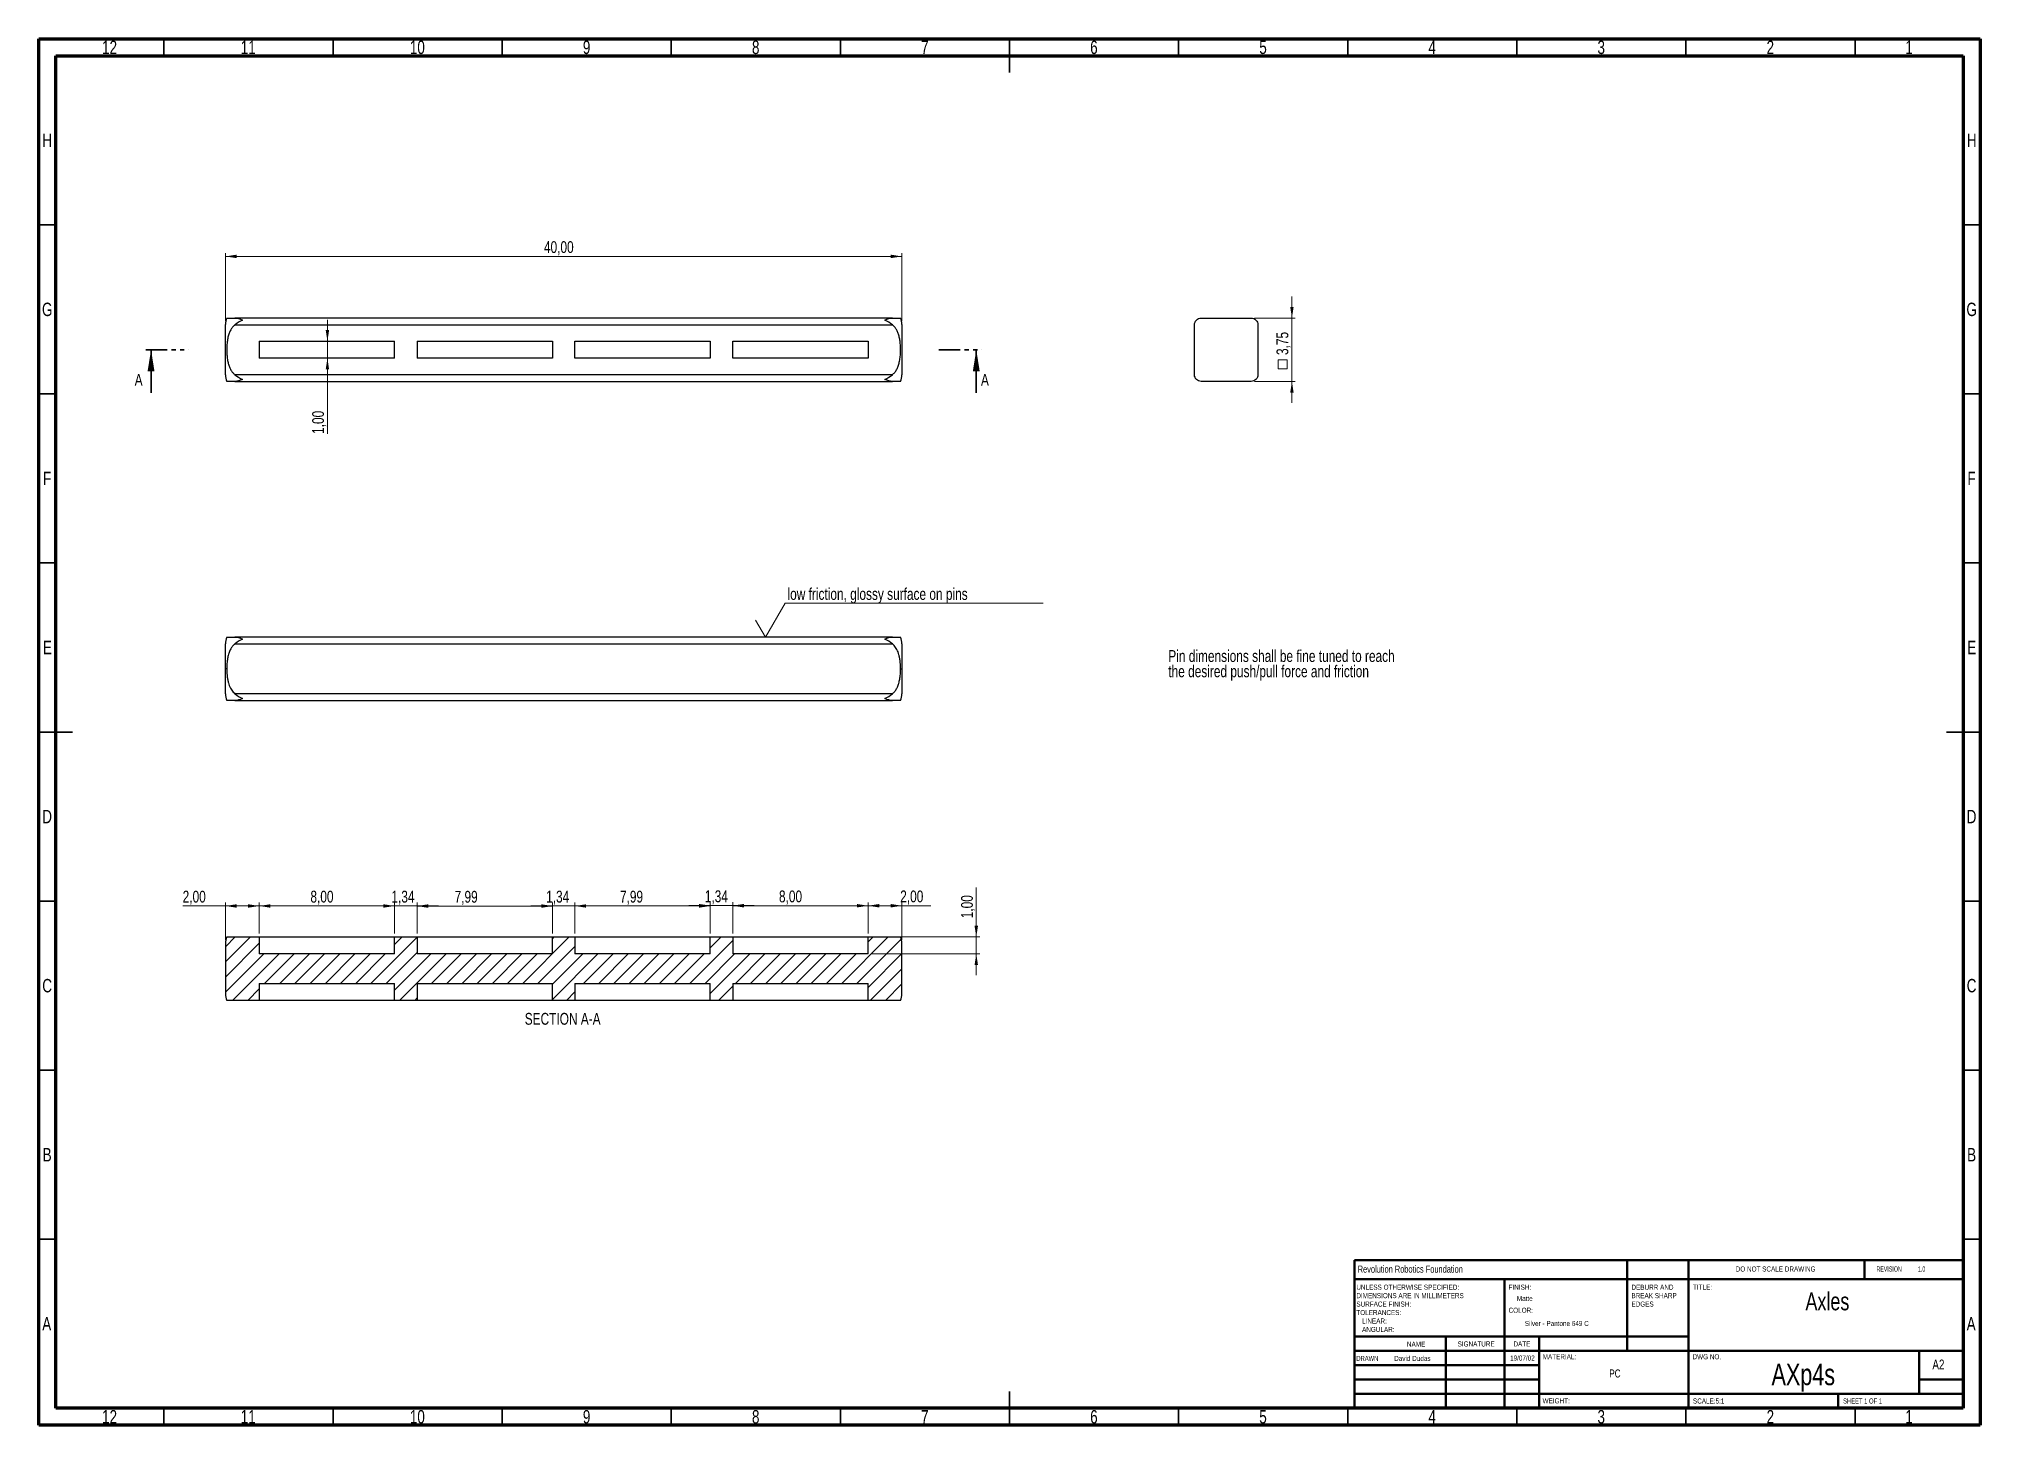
# Model space of a CAD drawing. Header units: millimetres. Extents: x 15 to 589, y 5 to 415.
import ezdxf

# ---------------------------------------------------------------- set-up
doc = ezdxf.new("R2010")
doc.units = ezdxf.units.MM
doc.linetypes.add('PHANTOM', pattern=[12.7, 6.35, -1.27, 1.27, -1.27, 1.27, -1.27])
doc.styles.add('SLDTEXTSTYLE0', font='TXT', dxfattribs={"width": 0.75})
doc.styles.add('SLDTEXTSTYLE1', font='TXT', dxfattribs={"width": 0.686449})
doc.styles.add('SLDTEXTSTYLE2', font='TXT', dxfattribs={"width": 0.625})
doc.styles.add('SLDTEXTSTYLE3', font='TXT', dxfattribs={"width": 0.6875})
doc.dimstyles.new('SLDDIMSTYLE0', dxfattribs={"dimtxt": 3.5, "dimasz": 3.302, "dimexe": 0, "dimexo": 0.0625, "dimgap": 0.875, "dimtad": 1, "dimlfac": 0.2, "dimrnd": 1e-09, "dimzin": 12, "dimdsep": 46, "dimtxsty": 'SLDTEXTSTYLE0', "dimsah": 1, "dimcen": 0.09, "dimadec": 0, "dimazin": 3, "dimtfac": 1, "dimtofl": 0, "dimtmove": 0, "dimatfit": 3, "dimfxl": 0, "dimfrac": 2, "dimtolj": 1, "dimtzin": 12, "dimarcsym": 0})
doc.dimstyles.new('SLDDIMSTYLE1', dxfattribs={"dimtxt": 3.5, "dimasz": 3.302, "dimexe": 0, "dimexo": 0.0625, "dimgap": 0.875, "dimtad": 1, "dimlfac": 0.2, "dimrnd": 1e-09, "dimzin": 12, "dimdsep": 46, "dimtxsty": 'SLDTEXTSTYLE0', "dimsah": 1, "dimcen": 0.09, "dimadec": 0, "dimazin": 3, "dimtfac": 1, "dimtmove": 0, "dimatfit": 0, "dimfxl": 0, "dimfrac": 2, "dimtolj": 1, "dimtzin": 12, "dimarcsym": 0})

# ---------------------------------------------------------------- blocks, each defined once
blk = doc.blocks.new('SW_NOTE_0')
at = {"color": 0, "linetype": 'Continuous', "lineweight": 0, "char_height": 3.5, "attachment_point": 1, "style": 'SLDTEXTSTYLE0'}
for s, insert in [('the desired push/pull force and friction', (0, -0.01)), ('Pin dimensions shall be fine tuned to reach', (0, 4.51))]:
    blk.add_mtext(s, dxfattribs=dict(at, insert=insert))
blk = doc.blocks.new('SW_NOTE_0_1')
at = {"color": 0, "linetype": 'Continuous', "lineweight": 0, "char_height": 1.5, "attachment_point": 1, "style": 'SLDTEXTSTYLE0'}
for s, insert in [('UNLESS OTHERWISE SPECIFIED:', (0, 1.93)), ('TOLERANCES:', (0, -5.57)), ('SURFACE FINISH:', (0, -3.07)), ('DIMENSIONS ARE IN MILLIMETERS', (0, -0.57)), ('ANGULAR:', (1.69, -10.57)), ('LINEAR:', (1.69, -8.07))]:
    blk.add_mtext(s, dxfattribs=dict(at, insert=insert))
blk = doc.blocks.new('SW_NOTE_0_2')
at = {"color": 0, "linetype": 'Continuous', "lineweight": 0, "char_height": 1.5, "attachment_point": 1, "style": 'SLDTEXTSTYLE0'}
for s, insert in [('DEBURR AND', (0, 1.93)), ('BREAK SHARP', (0, -0.57)), ('EDGES', (0, -3.07))]:
    blk.add_mtext(s, dxfattribs=dict(at, insert=insert))
blk = doc.blocks.new('_D')
at = {"color": 7, "linetype": 'Continuous', "lineweight": 0}
for p, q in [((70.18, 331.47), (70.18, 351.65)), ((70.18, 350.65), (270.18, 350.65)), ((270.18, 331.47), (270.18, 351.65))]:
    blk.add_line(p, q, dxfattribs=at)
at = {"color": 7, "linetype": 'Continuous', "lineweight": 18}
for points in [[(70.18, 350.65), (73.48, 350.14), (73.48, 351.16)], [(270.18, 350.65), (266.88, 351.16), (266.88, 350.14)]]:
    blk.add_solid(points, dxfattribs=at)
at = {"color": 7, "linetype": 'Continuous', "lineweight": 18, "insert": (164.35, 355.16), "char_height": 3.5, "attachment_point": 1, "style": 'SLDTEXTSTYLE0'}
blk.add_mtext('40,00', dxfattribs=at)
blk = doc.blocks.new('_D_1')
at = {"color": 7, "linetype": 'Continuous', "lineweight": 0}
for p, q in [((100.33, 325.54), (100.33, 331.89)), ((100.33, 325.54), (100.33, 320.54)), ((100.33, 320.54), (100.33, 298.16))]:
    blk.add_line(p, q, dxfattribs=at)
at = {"color": 7, "linetype": 'Continuous', "lineweight": 18}
for points in [[(100.33, 325.54), (100.83, 328.85), (99.82, 328.85)], [(100.33, 320.54), (99.82, 317.24), (100.83, 317.24)]]:
    blk.add_solid(points, dxfattribs=at)
at = {"color": 7, "linetype": 'Continuous', "lineweight": 18, "insert": (95.81, 298.16), "char_height": 3.5, "attachment_point": 1, "rotation": 90, "style": 'SLDTEXTSTYLE0'}
blk.add_mtext('1,00', dxfattribs=at)
blk = doc.blocks.new('SW_SFSYMBOL_0')
at = {"color": 0, "linetype": 'Continuous', "lineweight": 0}
for p, q in [((-6.54, -10), (-0.65, 0)), ((-0.65, 0), (75.56, 0)), ((-6.54, -10), (-9.49, -5))]:
    blk.add_line(p, q, dxfattribs=at)
at = {"color": 0, "linetype": 'Continuous', "lineweight": 0, "insert": (0, 4.51), "char_height": 3.5, "attachment_point": 1, "style": 'SLDTEXTSTYLE0'}
blk.add_mtext('low friction, glossy surface on pins', dxfattribs=at)
blk = doc.blocks.new('SW_SYMBOL_MOD_BOX')
at = {"color": 0, "linetype": 'Continuous', "lineweight": 18}
for p, q in [((200, 200), (200, 800)), ((200, 800), (800, 800)), ((200, 200), (800, 200)), ((800, 800), (800, 200))]:
    blk.add_line(p, q, dxfattribs=at)
blk = doc.blocks.new('_D_2')
at = {"color": 7, "linetype": 'Continuous', "lineweight": 0}
for p, q in [((385.51, 332.42), (385.51, 338.77)), ((374.45, 332.42), (386.51, 332.42)), ((385.51, 313.67), (385.51, 332.42)), ((374.45, 313.67), (386.51, 313.67)), ((385.51, 313.67), (385.51, 307.32))]:
    blk.add_line(p, q, dxfattribs=at)
at = {"color": 7, "linetype": 'Continuous', "lineweight": 18}
for points in [[(385.51, 332.42), (386.01, 335.72), (385, 335.72)], [(385.51, 313.67), (385, 310.37), (386.01, 310.37)]]:
    blk.add_solid(points, dxfattribs=at)
at = {"color": 7, "linetype": 'Continuous', "lineweight": 18, "xscale": 0.004470703125, "yscale": 0.004470703125, "zscale": 0.004470703125, "rotation": 90}
blk.add_blockref('SW_SYMBOL_MOD_BOX', (385.02, 316.49), dxfattribs=at)
at = {"color": 7, "linetype": 'Continuous', "lineweight": 18, "insert": (380.94, 321.49), "char_height": 3.5, "attachment_point": 1, "rotation": 90, "style": 'SLDTEXTSTYLE0'}
blk.add_mtext('3,75', dxfattribs=at)
blk = doc.blocks.new('_D_3')
at = {"color": 7, "linetype": 'Continuous', "lineweight": 0}
for p, q in [((70.18, 158.55), (57.53, 158.55)), ((70.18, 148.44), (70.18, 159.55)), ((70.18, 158.55), (80.18, 158.55)), ((80.18, 150.39), (80.18, 159.55))]:
    blk.add_line(p, q, dxfattribs=at)
at = {"color": 7, "linetype": 'Continuous', "lineweight": 18}
for points in [[(70.18, 158.55), (73.48, 158.04), (73.48, 159.06)], [(80.18, 158.55), (76.88, 159.06), (76.88, 158.04)]]:
    blk.add_solid(points, dxfattribs=at)
at = {"color": 7, "linetype": 'Continuous', "lineweight": 18, "insert": (57.53, 163.06), "char_height": 3.5, "attachment_point": 1, "style": 'SLDTEXTSTYLE0'}
blk.add_mtext('2,00', dxfattribs=at)
blk = doc.blocks.new('_D_4')
at = {"color": 7, "linetype": 'Continuous', "lineweight": 0}
for p, q in [((80.18, 150.39), (80.18, 159.55)), ((120.18, 158.55), (80.18, 158.55)), ((120.18, 150.39), (120.18, 159.55))]:
    blk.add_line(p, q, dxfattribs=at)
at = {"color": 7, "linetype": 'Continuous', "lineweight": 18}
for points in [[(80.18, 158.55), (83.48, 158.04), (83.48, 159.06)], [(120.18, 158.55), (116.88, 159.06), (116.88, 158.04)]]:
    blk.add_solid(points, dxfattribs=at)
at = {"color": 7, "linetype": 'Continuous', "lineweight": 18, "insert": (95.3, 163.06), "char_height": 3.5, "attachment_point": 1, "style": 'SLDTEXTSTYLE0'}
blk.add_mtext('8,00', dxfattribs=at)
blk = doc.blocks.new('_D_5')
at = {"color": 7, "linetype": 'Continuous', "lineweight": 0}
for p, q in [((120.18, 158.55), (113.83, 158.55)), ((120.18, 150.39), (120.18, 159.55)), ((120.18, 158.55), (126.87, 158.55)), ((126.87, 150.39), (126.87, 159.55)), ((126.87, 158.55), (133.22, 158.55))]:
    blk.add_line(p, q, dxfattribs=at)
at = {"color": 7, "linetype": 'Continuous', "lineweight": 18}
for points in [[(120.18, 158.55), (116.88, 159.05), (116.88, 158.04)], [(126.87, 158.55), (130.17, 158.04), (130.17, 159.05)]]:
    blk.add_solid(points, dxfattribs=at)
at = {"color": 7, "linetype": 'Continuous', "lineweight": 18, "insert": (119.25, 163.06), "char_height": 3.5, "attachment_point": 1, "style": 'SLDTEXTSTYLE0'}
blk.add_mtext('1,34', dxfattribs=at)
blk = doc.blocks.new('_D_6')
at = {"color": 7, "linetype": 'Continuous', "lineweight": 0}
for p, q in [((126.87, 150.39), (126.87, 159.51)), ((166.84, 158.51), (126.87, 158.51)), ((166.84, 150.39), (166.84, 159.51))]:
    blk.add_line(p, q, dxfattribs=at)
at = {"color": 7, "linetype": 'Continuous', "lineweight": 18}
for points in [[(126.87, 158.51), (130.17, 158), (130.17, 159.02)], [(166.84, 158.51), (163.53, 159.02), (163.53, 158)]]:
    blk.add_solid(points, dxfattribs=at)
at = {"color": 7, "linetype": 'Continuous', "lineweight": 18, "insert": (137.93, 163.02), "char_height": 3.5, "attachment_point": 1, "style": 'SLDTEXTSTYLE0'}
blk.add_mtext('7,99', dxfattribs=at)
blk = doc.blocks.new('_D_7')
at = {"color": 7, "linetype": 'Continuous', "lineweight": 0}
for p, q in [((173.52, 150.39), (173.52, 159.55)), ((213.49, 158.55), (173.52, 158.55)), ((213.49, 150.39), (213.49, 159.55))]:
    blk.add_line(p, q, dxfattribs=at)
at = {"color": 7, "linetype": 'Continuous', "lineweight": 18}
for points in [[(173.52, 158.55), (176.82, 158.04), (176.82, 159.05)], [(213.49, 158.55), (210.19, 159.05), (210.19, 158.04)]]:
    blk.add_solid(points, dxfattribs=at)
at = {"color": 7, "linetype": 'Continuous', "lineweight": 18, "insert": (186.82, 163.06), "char_height": 3.5, "attachment_point": 1, "style": 'SLDTEXTSTYLE0'}
blk.add_mtext('7,99', dxfattribs=at)
blk = doc.blocks.new('_D_8')
at = {"color": 7, "linetype": 'Continuous', "lineweight": 0}
for p, q in [((166.84, 158.55), (160.49, 158.55)), ((166.84, 150.39), (166.84, 159.55)), ((166.84, 158.55), (173.52, 158.55)), ((173.52, 150.39), (173.52, 159.55)), ((173.52, 158.55), (179.87, 158.55))]:
    blk.add_line(p, q, dxfattribs=at)
at = {"color": 7, "linetype": 'Continuous', "lineweight": 18}
for points in [[(166.84, 158.55), (163.53, 159.05), (163.53, 158.04)], [(173.52, 158.55), (176.82, 158.04), (176.82, 159.05)]]:
    blk.add_solid(points, dxfattribs=at)
at = {"color": 7, "linetype": 'Continuous', "lineweight": 18, "insert": (165, 163.06), "char_height": 3.5, "attachment_point": 1, "style": 'SLDTEXTSTYLE0'}
blk.add_mtext('1,34', dxfattribs=at)
blk = doc.blocks.new('_D_9')
at = {"color": 7, "linetype": 'Continuous', "lineweight": 0}
for p, q in [((220.18, 150.39), (220.18, 159.62)), ((260.18, 158.62), (220.18, 158.62)), ((260.18, 150.39), (260.18, 159.62))]:
    blk.add_line(p, q, dxfattribs=at)
at = {"color": 7, "linetype": 'Continuous', "lineweight": 18}
for points in [[(220.18, 158.62), (223.48, 158.11), (223.48, 159.13)], [(260.18, 158.62), (256.88, 159.13), (256.88, 158.11)]]:
    blk.add_solid(points, dxfattribs=at)
at = {"color": 7, "linetype": 'Continuous', "lineweight": 18, "insert": (233.84, 163.13), "char_height": 3.5, "attachment_point": 1, "style": 'SLDTEXTSTYLE0'}
blk.add_mtext('8,00', dxfattribs=at)
blk = doc.blocks.new('_D_10')
at = {"color": 7, "linetype": 'Continuous', "lineweight": 0}
for p, q in [((213.49, 158.65), (207.14, 158.65)), ((213.49, 150.39), (213.49, 159.65)), ((213.49, 158.65), (220.18, 158.65)), ((220.18, 150.39), (220.18, 159.65)), ((220.18, 158.65), (226.53, 158.65))]:
    blk.add_line(p, q, dxfattribs=at)
at = {"color": 7, "linetype": 'Continuous', "lineweight": 18}
for points in [[(213.49, 158.65), (210.19, 159.15), (210.19, 158.14)], [(220.18, 158.65), (223.48, 158.14), (223.48, 159.15)]]:
    blk.add_solid(points, dxfattribs=at)
at = {"color": 7, "linetype": 'Continuous', "lineweight": 18, "insert": (211.91, 163.16), "char_height": 3.5, "attachment_point": 1, "style": 'SLDTEXTSTYLE0'}
blk.add_mtext('1,34', dxfattribs=at)
blk = doc.blocks.new('_D_11')
at = {"color": 7, "linetype": 'Continuous', "lineweight": 0}
for p, q in [((260.18, 150.39), (260.18, 159.62)), ((260.18, 158.62), (270.18, 158.62)), ((270.18, 148.44), (270.18, 159.62)), ((270.18, 158.62), (278.75, 158.62))]:
    blk.add_line(p, q, dxfattribs=at)
at = {"color": 7, "linetype": 'Continuous', "lineweight": 18}
for points in [[(260.18, 158.62), (263.48, 158.11), (263.48, 159.13)], [(270.18, 158.62), (266.88, 159.13), (266.88, 158.11)]]:
    blk.add_solid(points, dxfattribs=at)
at = {"color": 7, "linetype": 'Continuous', "lineweight": 18, "insert": (269.69, 163.13), "char_height": 3.5, "attachment_point": 1, "style": 'SLDTEXTSTYLE0'}
blk.add_mtext('2,00', dxfattribs=at)
blk = doc.blocks.new('_D_12')
at = {"color": 7, "linetype": 'Continuous', "lineweight": 0}
for p, q in [((292.18, 149.39), (292.18, 163.97)), ((261.18, 149.39), (293.18, 149.39)), ((292.18, 149.39), (292.18, 144.39)), ((261.18, 144.39), (293.18, 144.39)), ((292.18, 144.39), (292.18, 138.04))]:
    blk.add_line(p, q, dxfattribs=at)
at = {"color": 7, "linetype": 'Continuous', "lineweight": 18}
for points in [[(292.18, 149.39), (292.69, 152.69), (291.67, 152.69)], [(292.18, 144.39), (291.67, 141.09), (292.69, 141.09)]]:
    blk.add_solid(points, dxfattribs=at)
at = {"color": 7, "linetype": 'Continuous', "lineweight": 18, "insert": (287.67, 154.92), "char_height": 3.5, "attachment_point": 1, "rotation": 90, "style": 'SLDTEXTSTYLE0'}
blk.add_mtext('1,00', dxfattribs=at)

msp = doc.modelspace()

# ---------------------------------------------------------------- hatches: boundary and pattern name
at = {"linetype": 'Continuous', "lineweight": 18}
h = msp.add_hatch(dxfattribs=at)
h.set_pattern_fill('ANSI31', style=0)
edge = h.paths.add_edge_path(flags=0)
edge.add_line((269.785, 149.388), (260.179, 149.388))
edge.add_line((260.179, 149.388), (260.179, 144.388))
edge.add_line((260.179, 144.388), (220.179, 144.388))
edge.add_line((220.179, 144.388), (220.179, 149.388))
edge.add_line((220.179, 149.388), (213.492, 149.388))
edge.add_line((213.492, 149.388), (213.492, 144.388))
edge.add_line((213.492, 144.388), (173.522, 144.388))
edge.add_line((173.522, 144.388), (173.522, 149.388))
edge.add_line((173.522, 149.388), (166.835, 149.388))
edge.add_line((166.835, 149.388), (166.835, 144.388))
edge.add_line((166.835, 144.388), (126.865, 144.388))
edge.add_line((126.865, 144.388), (126.865, 149.388))
edge.add_line((126.865, 149.388), (120.179, 149.388))
edge.add_line((120.179, 149.388), (120.179, 144.388))
edge.add_line((120.179, 144.388), (80.179, 144.388))
edge.add_line((80.179, 144.388), (80.179, 149.388))
edge.add_line((80.179, 149.388), (70.572, 149.388))
edge.add_arc((75.179, 147.443), 5, 157.105533, 180)
edge.add_line((70.179, 147.443), (70.179, 132.583))
edge.add_arc((75.179, 132.583), 5, 180, 202.894467)
edge.add_line((70.572, 130.638), (80.179, 130.638))
edge.add_line((80.179, 130.638), (80.179, 135.638))
edge.add_line((80.179, 135.638), (120.179, 135.638))
edge.add_line((120.179, 135.638), (120.179, 130.638))
edge.add_line((120.179, 130.638), (126.865, 130.638))
edge.add_line((126.865, 130.638), (126.865, 135.638))
edge.add_line((126.865, 135.638), (166.835, 135.638))
edge.add_line((166.835, 135.638), (166.835, 130.638))
edge.add_line((166.835, 130.638), (173.522, 130.638))
edge.add_line((173.522, 130.638), (173.522, 135.638))
edge.add_line((173.522, 135.638), (213.492, 135.638))
edge.add_line((213.492, 135.638), (213.492, 130.638))
edge.add_line((213.492, 130.638), (220.179, 130.638))
edge.add_line((220.179, 130.638), (220.179, 135.638))
edge.add_line((220.179, 135.638), (260.179, 135.638))
edge.add_line((260.179, 135.638), (260.179, 130.638))
edge.add_line((260.179, 130.638), (269.785, 130.638))
edge.add_arc((265.179, 132.583), 5, 337.105533, 360)
edge.add_line((270.179, 132.583), (270.179, 147.443))
edge.add_arc((265.179, 147.443), 5, 0, 22.894467)

# ---------------------------------------------------------------- linework, layer by layer
at = {"color": 7, "linetype": 'Continuous', "lineweight": 70}
for p, q in [((15, 5), (15, 415)), ((15, 415), (589, 415)), ((589, 415), (589, 5)), ((20, 10), (20, 410)), ((20, 410), (584, 410)), ((584, 410), (584, 10)), ((584, 10), (20, 10)), ((589, 5), (15, 5))]:
    msp.add_line(p, q, dxfattribs=at)
at = {"color": 7, "linetype": 'Continuous', "lineweight": 35}
for p, q in [((52, 410), (52, 415)), ((102, 410), (102, 415)), ((152, 410), (152, 415)), ((202, 410), (202, 415)), ((252, 410), (252, 415)), ((302, 415), (302, 405)), ((302, 410), (302, 415)), ((352, 410), (352, 415)), ((402, 410), (402, 415)), ((452, 410), (452, 415)), ((502, 410), (502, 415)), ((552, 410), (552, 415)), ((20, 360), (15, 360)), ((584, 360), (589, 360)), ((48.178, 310.345), (48.178, 323.045)), ((292.179, 310.345), (292.179, 323.045)), ((20, 310), (15, 310)), ((584, 310), (589, 310)), ((20, 260), (15, 260)), ((584, 260), (589, 260)), ((15, 210), (25, 210)), ((20, 210), (15, 210)), ((589, 210), (579, 210)), ((584, 210), (589, 210)), ((20, 160), (15, 160)), ((584, 160), (589, 160)), ((20, 110), (15, 110)), ((584, 110), (589, 110)), ((20, 60), (15, 60)), ((584, 60), (589, 60)), ((302, 5), (302, 15)), ((52, 10), (52, 5)), ((102, 10), (102, 5)), ((152, 10), (152, 5)), ((202, 10), (202, 5)), ((252, 10), (252, 5)), ((302, 10), (302, 5)), ((352, 10), (352, 5)), ((402, 10), (402, 5)), ((452, 10), (452, 5)), ((502, 10), (502, 5)), ((552, 10), (552, 5))]:
    msp.add_line(p, q, dxfattribs=at)
at = {"color": 7, "linetype": 'Continuous', "lineweight": 25}
for p, q in [((70.179, 315.615), (70.179, 330.475)), ((267.361, 332.42), (72.996, 332.42)), ((72.996, 330.42), (267.361, 330.42)), ((270.179, 330.475), (270.179, 317.791)), ((80.179, 325.545), (120.179, 325.545)), ((80.179, 325.545), (80.179, 320.545)), ((120.179, 320.545), (120.179, 325.545)), ((126.865, 325.545), (166.835, 325.545)), ((126.865, 325.545), (126.865, 320.545)), ((166.835, 325.545), (166.835, 320.545)), ((173.522, 325.545), (213.492, 325.545)), ((173.522, 320.545), (173.522, 325.545)), ((213.492, 325.545), (213.492, 320.545)), ((220.179, 320.545), (220.179, 325.545)), ((220.179, 325.545), (260.179, 325.545)), ((260.179, 325.545), (260.179, 320.545)), ((120.179, 320.545), (80.179, 320.545)), ((166.835, 320.545), (126.865, 320.545)), ((213.492, 320.545), (173.522, 320.545)), ((260.179, 320.545), (220.179, 320.545)), ((270.179, 317.791), (270.179, 315.615)), ((267.361, 315.67), (72.996, 315.67)), ((72.996, 313.67), (267.361, 313.67)), ((70.179, 228.684), (70.179, 236.113)), ((267.361, 238.059), (72.996, 238.059)), ((72.996, 236.059), (267.361, 236.059)), ((270.179, 236.113), (270.179, 233.937)), ((270.179, 233.937), (270.179, 228.684)), ((70.179, 223.43), (70.179, 228.684)), ((70.572, 228.684), (70.179, 228.684)), ((269.785, 228.684), (270.179, 228.684)), ((270.179, 228.684), (270.179, 221.254)), ((70.179, 221.254), (70.179, 223.43)), ((267.361, 221.309), (72.996, 221.309)), ((72.996, 219.309), (267.361, 219.309)), ((70.572, 149.388), (80.179, 149.388)), ((80.179, 149.388), (80.179, 144.388)), ((80.179, 149.388), (120.179, 149.388)), ((120.179, 144.388), (120.179, 149.388)), ((120.179, 149.388), (126.865, 149.388)), ((126.865, 149.388), (126.865, 144.388)), ((126.865, 149.388), (166.835, 149.388)), ((166.835, 144.388), (166.835, 149.388)), ((166.835, 149.388), (173.522, 149.388)), ((173.522, 149.388), (173.522, 144.388)), ((173.522, 149.388), (213.492, 149.388)), ((213.492, 144.388), (213.492, 149.388)), ((213.492, 149.388), (220.179, 149.388)), ((220.179, 149.388), (220.179, 144.388)), ((220.179, 149.388), (260.179, 149.388)), ((260.179, 144.388), (260.179, 149.388)), ((260.179, 149.388), (269.785, 149.388)), ((70.179, 147.443), (70.179, 132.583)), ((120.179, 144.388), (80.179, 144.388)), ((166.835, 144.388), (126.865, 144.388)), ((213.492, 144.388), (173.522, 144.388)), ((260.179, 144.388), (220.179, 144.388)), ((270.179, 132.583), (270.179, 147.443)), ((80.179, 135.638), (120.179, 135.638)), ((80.179, 135.638), (80.179, 130.638)), ((120.179, 130.638), (120.179, 135.638)), ((126.865, 135.638), (166.835, 135.638)), ((126.865, 135.638), (126.865, 130.638)), ((166.835, 130.638), (166.835, 135.638)), ((173.522, 135.638), (213.492, 135.638)), ((173.522, 135.638), (173.522, 130.638)), ((213.492, 130.638), (213.492, 135.638)), ((220.179, 135.638), (260.179, 135.638)), ((220.179, 135.638), (220.179, 130.638)), ((260.179, 130.638), (260.179, 135.638)), ((80.179, 130.638), (70.572, 130.638)), ((120.179, 130.638), (80.179, 130.638)), ((126.865, 130.638), (120.179, 130.638)), ((166.835, 130.638), (126.865, 130.638)), ((173.522, 130.638), (166.835, 130.638)), ((213.492, 130.638), (173.522, 130.638)), ((220.179, 130.638), (213.492, 130.638)), ((260.179, 130.638), (220.179, 130.638)), ((269.785, 130.638), (260.179, 130.638))]:
    msp.add_line(p, q, dxfattribs=at)
at = {"color": 7, "linetype": 'PHANTOM', "lineweight": 35}
for p, q in [((46.591, 323.045), (59.297, 323.045)), ((281.066, 323.045), (293.766, 323.045))]:
    msp.add_line(p, q, dxfattribs=at)
at = {"color": 7, "linetype": 'Continuous', "lineweight": 50}
for p, q in [((404, 53.839), (403.976, 10)), ((404, 53.839), (584, 53.839)), ((484.6, 53.839), (484.585, 26.956)), ((502.8, 53.839), (502.776, 9.946)), ((554.797, 48.226), (554.8, 53.839)), ((583.997, 48.226), (403.997, 48.226)), ((448.396, 48.226), (448.375, 9.976)), ((502.8, 31.25), (404, 31.25)), ((430.991, 31.25), (430.991, 10)), ((458.6, 10), (458.6, 31.25)), ((458.6, 27), (404, 27)), ((458.6, 27), (584, 27)), ((571, 14.25), (571, 27)), ((458.6, 22.75), (404, 22.75)), ((458.6, 18.5), (404, 18.5)), ((584, 18.5), (571, 18.5)), ((404, 14.25), (584, 14.25)), ((547, 10), (547, 14.25))]:
    msp.add_line(p, q, dxfattribs=at)
at = {"color": 7, "linetype": 'Continuous', "lineweight": 25}
for centre, start, end in [((75.179, 330.475), 157.088456, 180), ((265.179, 330.475), 0, 22.878367), ((75.179, 315.615), 180, 202.894467), ((265.179, 315.615), 337.105533, 0), ((75.179, 236.113), 157.088456, 180), ((265.179, 236.113), 0, 22.878367), ((75.179, 221.254), 180, 202.878367), ((265.179, 221.254), 337.088456, 0), ((75.179, 147.443), 157.105533, 180), ((265.179, 147.443), 0, 22.894467), ((75.179, 132.583), 180, 202.894467), ((265.179, 132.583), 337.105533, 0)]:
    msp.add_arc(centre, 5, start, end, dxfattribs=at)
for points, knots in [([(70.573, 332.42), (70.573, 332.42), (70.522, 332.42), (70.666, 332.42), (71.079, 332.42), (71.806, 332.42), (72.615, 332.42), (72.996, 332.42)], [0, 0, 0, 0, 0.0003707, 0.3147679, 0.5790303, 0.8024128, 1, 1, 1, 1]), ([(72.996, 330.42), (72.874, 330.318), (72.628, 330.112), (72.299, 329.751), (71.996, 329.351), (71.724, 328.908), (71.48, 328.424), (71.265, 327.897), (71.08, 327.328), (70.923, 326.717), (70.794, 326.064), (70.695, 325.369), (70.624, 324.632), (70.581, 323.852), (70.564, 322.821), (70.601, 321.599), (70.744, 320.248), (70.986, 319.042), (71.328, 317.977), (71.774, 317.058), (72.315, 316.272), (72.773, 315.867), (72.996, 315.67)], [0, 0, 0, 0, 0.0296969, 0.0599508, 0.091079, 0.1233734, 0.1570954, 0.1924748, 0.229711, 0.2689747, 0.3104118, 0.3541465, 0.4002842, 0.448915, 0.5001155, 0.5931235, 0.6775019, 0.7538582, 0.823011, 0.8860606, 0.9444533, 1, 1, 1, 1]), ([(267.361, 332.42), (267.742, 332.42), (268.552, 332.42), (269.272, 332.42), (269.719, 332.42), (269.762, 332.42), (269.784, 332.42)], [0, 0, 0, 0, 0.1976431, 0.4211562, 0.6856236, 1, 1, 1, 1]), ([(267.361, 315.67), (267.483, 315.772), (267.729, 315.978), (268.058, 316.338), (268.361, 316.738), (268.633, 317.181), (268.877, 317.666), (269.092, 318.193), (269.277, 318.762), (269.434, 319.373), (269.563, 320.026), (269.662, 320.721), (269.733, 321.458), (269.776, 322.237), (269.793, 323.268), (269.756, 324.491), (269.613, 325.841), (269.371, 327.048), (269.029, 328.113), (268.583, 329.031), (268.042, 329.817), (267.584, 330.222), (267.361, 330.42)], [0, 0, 0, 0, 0.0296969, 0.0599508, 0.091079, 0.1233734, 0.1570954, 0.1924748, 0.229711, 0.2689747, 0.3104118, 0.3541465, 0.4002842, 0.448915, 0.5001155, 0.5931235, 0.6775019, 0.7538582, 0.823011, 0.8860606, 0.9444533, 1, 1, 1, 1]), ([(356.697, 315.67), (356.697, 315.772), (356.697, 315.978), (356.697, 316.338), (356.697, 316.738), (356.697, 317.181), (356.697, 317.666), (356.697, 318.193), (356.697, 318.762), (356.697, 319.373), (356.697, 320.026), (356.697, 320.721), (356.697, 321.458), (356.697, 322.237), (356.697, 323.268), (356.697, 324.491), (356.697, 325.841), (356.697, 327.048), (356.697, 328.113), (356.697, 329.031), (356.697, 329.817), (356.697, 330.222), (356.697, 330.42)], [0, 0, 0, 0, 0.0296969, 0.0599508, 0.091079, 0.1233734, 0.1570954, 0.1924748, 0.229711, 0.2689747, 0.3104118, 0.3541465, 0.4002842, 0.448915, 0.5001155, 0.5931235, 0.6775019, 0.7538582, 0.823011, 0.8860606, 0.9444533, 1, 1, 1, 1]), ([(358.697, 332.42), (358.799, 332.42), (359.005, 332.42), (359.366, 332.42), (359.766, 332.42), (360.209, 332.42), (360.694, 332.42), (361.22, 332.42), (361.789, 332.42), (362.4, 332.42), (363.053, 332.42), (363.748, 332.42), (364.486, 332.42), (365.265, 332.42), (366.296, 332.42), (367.518, 332.42), (368.869, 332.42), (370.075, 332.42), (371.14, 332.42), (372.059, 332.42), (372.845, 332.42), (373.25, 332.42), (373.447, 332.42)], [0, 0, 0, 0, 0.02969694, 0.05995076, 0.09107898, 0.12337335, 0.15709536, 0.19247485, 0.22971099, 0.2689747, 0.31041183, 0.35414648, 0.40028422, 0.44891496, 0.5001155, 0.59312347, 0.67750194, 0.75385815, 0.82301098, 0.88606062, 0.94445325, 1, 1, 1, 1]), ([(375.447, 330.42), (375.447, 330.318), (375.447, 330.112), (375.447, 329.751), (375.447, 329.351), (375.447, 328.908), (375.447, 328.424), (375.447, 327.897), (375.447, 327.328), (375.447, 326.717), (375.447, 326.064), (375.447, 325.369), (375.447, 324.632), (375.447, 323.852), (375.447, 322.821), (375.447, 321.599), (375.447, 320.248), (375.447, 319.042), (375.447, 317.977), (375.447, 317.058), (375.447, 316.272), (375.447, 315.867), (375.447, 315.67)], [0, 0, 0, 0, 0.02969694, 0.05995076, 0.09107898, 0.12337335, 0.15709536, 0.19247485, 0.22971099, 0.2689747, 0.31041183, 0.35414648, 0.40028422, 0.44891496, 0.5001155, 0.59312347, 0.67750194, 0.75385815, 0.82301098, 0.88606062, 0.94445325, 1, 1, 1, 1]), ([(72.996, 313.67), (72.874, 313.67), (72.628, 313.67), (72.298, 313.67), (71.996, 313.67), (71.723, 313.67), (71.48, 313.67), (71.265, 313.67), (71.079, 313.67), (70.922, 313.67), (70.794, 313.67), (70.694, 313.67), (70.624, 313.67), (70.58, 313.67), (70.575, 313.67), (70.572, 313.67)], [0, 0, 0, 0, 0.0593948, 0.1199004, 0.1821516, 0.2467317, 0.3141638, 0.3849076, 0.4593616, 0.5378676, 0.6207175, 0.7081596, 0.8004051, 0.897634, 1, 1, 1, 1]), ([(269.785, 313.67), (269.779, 313.67), (269.769, 313.67), (269.679, 313.67), (269.532, 313.67), (269.325, 313.67), (269.058, 313.67), (268.73, 313.67), (268.339, 313.67), (267.891, 313.67), (267.536, 313.67), (267.361, 313.67)], [0, 0, 0, 0, 0.1462275, 0.2818733, 0.407453, 0.5236165, 0.6311846, 0.7311897, 0.8249148, 0.9139144, 1, 1, 1, 1]), ([(366.072, 313.67), (365.682, 313.67), (364.928, 313.67), (363.842, 313.67), (362.843, 313.67), (361.931, 313.67), (361.107, 313.67), (360.37, 313.67), (359.721, 313.67), (359.154, 313.67), (358.848, 313.67), (358.697, 313.67)], [0, 0, 0, 0, 0.1462275, 0.2818733, 0.407453, 0.5236165, 0.6311846, 0.7311897, 0.8249148, 0.9139144, 1, 1, 1, 1]), ([(373.447, 313.67), (373.345, 313.67), (373.14, 313.67), (372.779, 313.67), (372.379, 313.67), (371.936, 313.67), (371.451, 313.67), (370.924, 313.67), (370.355, 313.67), (369.744, 313.67), (369.091, 313.67), (368.396, 313.67), (367.659, 313.67), (366.88, 313.67), (366.346, 313.67), (366.072, 313.67)], [0, 0, 0, 0, 0.0593948, 0.1199004, 0.1821516, 0.2467317, 0.3141638, 0.3849076, 0.4593616, 0.5378676, 0.6207175, 0.7081596, 0.8004051, 0.897634, 1, 1, 1, 1]), ([(70.573, 238.059), (70.573, 238.059), (70.522, 238.059), (70.666, 238.059), (71.079, 238.059), (71.806, 238.059), (72.615, 238.059), (72.996, 238.059)], [0, 0, 0, 0, 0.0003707, 0.3147679, 0.5790303, 0.8024128, 1, 1, 1, 1]), ([(72.996, 236.059), (72.874, 235.957), (72.628, 235.751), (72.298, 235.39), (71.996, 234.99), (71.723, 234.547), (71.48, 234.062), (71.265, 233.535), (71.079, 232.966), (70.922, 232.355), (70.794, 231.702), (70.694, 231.007), (70.624, 230.27), (70.58, 229.491), (70.575, 228.957), (70.572, 228.684)], [0, 0, 0, 0, 0.0593948, 0.1199004, 0.1821516, 0.2467317, 0.3141638, 0.3849076, 0.4593616, 0.5378676, 0.6207175, 0.7081596, 0.8004051, 0.897634, 1, 1, 1, 1]), ([(267.361, 238.059), (267.742, 238.059), (268.552, 238.059), (269.272, 238.059), (269.719, 238.059), (269.762, 238.059), (269.784, 238.059)], [0, 0, 0, 0, 0.1976431, 0.4211562, 0.6856236, 1, 1, 1, 1]), ([(269.785, 228.684), (269.779, 229.074), (269.769, 229.828), (269.679, 230.914), (269.532, 231.913), (269.325, 232.824), (269.058, 233.649), (268.73, 234.386), (268.339, 235.035), (267.891, 235.602), (267.536, 235.908), (267.361, 236.059)], [0, 0, 0, 0, 0.1462275, 0.2818733, 0.407453, 0.5236165, 0.6311846, 0.7311897, 0.8249148, 0.9139144, 1, 1, 1, 1]), ([(70.572, 228.684), (70.578, 228.293), (70.588, 227.539), (70.678, 226.453), (70.825, 225.454), (71.032, 224.543), (71.299, 223.718), (71.627, 222.981), (72.018, 222.332), (72.466, 221.765), (72.821, 221.459), (72.996, 221.309)], [0, 0, 0, 0, 0.1462275, 0.2818733, 0.407453, 0.5236165, 0.6311846, 0.7311897, 0.8249148, 0.9139144, 1, 1, 1, 1]), ([(267.361, 221.309), (267.483, 221.411), (267.729, 221.616), (268.059, 221.977), (268.361, 222.377), (268.634, 222.82), (268.877, 223.305), (269.092, 223.832), (269.278, 224.401), (269.435, 225.012), (269.563, 225.665), (269.663, 226.36), (269.733, 227.097), (269.777, 227.876), (269.782, 228.41), (269.785, 228.684)], [0, 0, 0, 0, 0.0593948, 0.1199004, 0.1821516, 0.2467317, 0.3141638, 0.3849076, 0.4593616, 0.5378676, 0.6207175, 0.7081596, 0.8004051, 0.897634, 1, 1, 1, 1]), ([(72.996, 219.309), (72.615, 219.309), (71.805, 219.309), (71.085, 219.309), (70.638, 219.309), (70.595, 219.309), (70.573, 219.309)], [0, 0, 0, 0, 0.1976431, 0.42115619, 0.68562361, 1, 1, 1, 1]), ([(269.784, 219.309), (269.784, 219.309), (269.835, 219.309), (269.691, 219.309), (269.278, 219.309), (268.551, 219.309), (267.742, 219.309), (267.361, 219.309)], [0, 0, 0, 0, 0.0003707, 0.3147679, 0.5790303, 0.8024128, 1, 1, 1, 1])]:
    msp.add_open_spline(points, degree=3, knots=knots, dxfattribs=at)
for points in [[(72.996, 332.42), (73.699, 332.42), (74.44, 332.194), (75.179, 331.834)], [(75.179, 331.834), (74.44, 331.474), (73.699, 330.972), (72.996, 330.42)], [(265.179, 331.834), (265.917, 332.194), (266.658, 332.42), (267.361, 332.42)], [(267.361, 330.42), (266.658, 330.972), (265.917, 331.474), (265.179, 331.834)], [(356.697, 330.42), (356.697, 330.972), (356.923, 331.474), (357.283, 331.834)], [(357.283, 331.834), (357.644, 332.194), (358.145, 332.42), (358.697, 332.42)], [(373.447, 332.42), (374, 332.42), (374.501, 332.194), (374.862, 331.834)], [(374.862, 331.834), (375.222, 331.474), (375.447, 330.972), (375.447, 330.42)], [(72.996, 315.67), (73.699, 315.117), (74.44, 314.616), (75.179, 314.256)], [(75.179, 314.256), (74.44, 313.895), (73.699, 313.67), (72.996, 313.67)], [(265.179, 314.256), (265.917, 314.616), (266.658, 315.117), (267.361, 315.67)], [(267.361, 313.67), (266.658, 313.67), (265.917, 313.895), (265.179, 314.256)], [(357.283, 314.256), (356.923, 314.616), (356.697, 315.117), (356.697, 315.67)], [(358.697, 313.67), (358.145, 313.67), (357.644, 313.895), (357.283, 314.256)], [(374.862, 314.256), (374.501, 313.895), (374, 313.67), (373.447, 313.67)], [(375.447, 315.67), (375.447, 315.117), (375.222, 314.616), (374.862, 314.256)], [(72.996, 238.059), (73.699, 238.059), (74.44, 237.833), (75.179, 237.473)], [(75.179, 237.473), (74.44, 237.112), (73.699, 236.611), (72.996, 236.059)], [(265.179, 237.473), (265.917, 237.833), (266.658, 238.059), (267.361, 238.059)], [(267.361, 236.059), (266.658, 236.611), (265.917, 237.112), (265.179, 237.473)], [(72.996, 221.309), (73.699, 220.756), (74.44, 220.255), (75.179, 219.894)], [(75.179, 219.894), (74.44, 219.534), (73.699, 219.309), (72.996, 219.309)], [(265.179, 219.894), (265.917, 220.255), (266.658, 220.756), (267.361, 221.309)], [(267.361, 219.309), (266.658, 219.309), (265.917, 219.534), (265.179, 219.894)]]:
    msp.add_open_spline(points, degree=3, dxfattribs=at)
at = {"color": 7, "linetype": 'Continuous', "lineweight": 35}
for points in [[(48.178, 323.045), (47.162, 316.695), (49.194, 316.695)], [(292.179, 323.045), (291.163, 316.695), (293.195, 316.695)]]:
    msp.add_solid(points, dxfattribs=at)

# ---------------------------------------------------------------- block references
at = {"color": 7, "linetype": 'Continuous', "lineweight": 0}
for name, p in [('SW_SFSYMBOL_0', (236.367, 248.058)), ('SW_NOTE_0', (348.958, 229.709)), ('SW_NOTE_0_1', (404.554, 44.632)), ('SW_NOTE_0_2', (485.894, 44.632))]:
    msp.add_blockref(name, p, dxfattribs=at)

# ---------------------------------------------------------------- texts
for s, insert, char_height, attachment_point, style in [('12', (35.92, 414.47), 3.9687, 2, 'SLDTEXTSTYLE0'), ('11', (76.92, 414.47), 3.9687, 2, 'SLDTEXTSTYLE0'), ('10', (126.92, 414.47), 3.9687, 2, 'SLDTEXTSTYLE0'), ('9', (176.96, 414.47), 3.969, 2, 'SLDTEXTSTYLE0'), ('8', (226.96, 414.47), 3.969, 2, 'SLDTEXTSTYLE0'), ('7', (276.96, 414.47), 3.969, 2, 'SLDTEXTSTYLE0'), ('6', (326.96, 414.47), 3.969, 2, 'SLDTEXTSTYLE0'), ('5', (376.96, 414.47), 3.969, 2, 'SLDTEXTSTYLE0'), ('4', (426.96, 414.47), 3.969, 2, 'SLDTEXTSTYLE0'), ('3', (476.96, 414.47), 3.969, 2, 'SLDTEXTSTYLE0'), ('2', (526.96, 414.47), 3.969, 2, 'SLDTEXTSTYLE0'), ('1', (567.96, 414.47), 3.969, 2, 'SLDTEXTSTYLE0'), ('H', (17.49, 386.97), 3.969, 2, 'SLDTEXTSTYLE0'), ('H', (586.49, 386.97), 3.969, 2, 'SLDTEXTSTYLE0'), ('G', (17.487, 336.97), 3.969, 2, 'SLDTEXTSTYLE0'), ('G', (586.487, 336.97), 3.969, 2, 'SLDTEXTSTYLE0'), ('F', (17.458, 286.97), 3.969, 2, 'SLDTEXTSTYLE0'), ('F', (586.458, 286.97), 3.969, 2, 'SLDTEXTSTYLE0'), ('E', (17.508, 236.97), 3.969, 2, 'SLDTEXTSTYLE0'), ('E', (586.508, 236.97), 3.969, 2, 'SLDTEXTSTYLE0'), ('D', (17.453, 186.97), 3.969, 2, 'SLDTEXTSTYLE0'), ('D', (586.453, 186.97), 3.969, 2, 'SLDTEXTSTYLE0'), ('C', (17.459, 136.97), 3.969, 2, 'SLDTEXTSTYLE0'), ('C', (586.459, 136.97), 3.969, 2, 'SLDTEXTSTYLE0'), ('SECTION A-A', (169.886, 126.929), 3.5, 2, 'SLDTEXTSTYLE0'), ('B', (17.471, 86.97), 3.969, 2, 'SLDTEXTSTYLE0'), ('B', (586.471, 86.97), 3.969, 2, 'SLDTEXTSTYLE0'), ('Revolution Robotics Foundation', (404.963, 52.212), 2.11667, 1, 'SLDTEXTSTYLE0'), ('DO NOT SCALE DRAWING', (516.715, 51.937), 1.5, 1, 'SLDTEXTSTYLE0'), ('REVISION           1.0', (558.327, 51.937), 1.5, 1, 'SLDTEXTSTYLE2'), ('FINISH:', (449.564, 46.566), 1.5, 1, 'SLDTEXTSTYLE0'), ('TITLE:', (504.09, 46.576), 1.5, 1, 'SLDTEXTSTYLE0'), ('Matte', (452.005, 43.238), 1.4986, 1, 'SLDTEXTSTYLE0'), ('Axles', (543.83, 44.266), 5.2917, 2, 'SLDTEXTSTYLE0'), ('A', (17.34, 36.97), 3.969, 2, 'SLDTEXTSTYLE0'), ('COLOR:', (449.564, 39.742), 1.5, 1, 'SLDTEXTSTYLE0'), ('Silver - Pantone 649 C', (463.829, 35.826), 1.4986, 2, 'SLDTEXTSTYLE0'), ('A', (586.34, 36.97), 3.969, 2, 'SLDTEXTSTYLE0'), ('NAME', (419.506, 29.716), 1.5, 1, 'SLDTEXTSTYLE0'), ('SIGNATURE', (434.494, 29.776), 1.5, 1, 'SLDTEXTSTYLE0'), ('DATE', (451.008, 29.776), 1.5, 1, 'SLDTEXTSTYLE0'), ('DRAWN', (404.554, 25.505), 1.5, 1, 'SLDTEXTSTYLE1'), ('David Dudas', (421.125, 25.503), 1.4986, 2, 'SLDTEXTSTYLE0'), ('19/07/02', (453.647, 25.603), 1.4986, 2, 'SLDTEXTSTYLE0'), ('MATERIAL:', (459.646, 25.986), 1.5, 1, 'SLDTEXTSTYLE0'), ('DWG NO.', (503.953, 25.986), 1.5, 1, 'SLDTEXTSTYLE0'), ('AXp4s', (536.705, 23.181), 6.35, 2, 'SLDTEXTSTYLE0'), ('A2', (574.871, 24.406), 2.9104, 1, 'SLDTEXTSTYLE0'), ('PC', (481.006, 21.486), 2.3813, 2, 'SLDTEXTSTYLE0'), ('WEIGHT:', (459.618, 12.949), 1.4986, 1, 'SLDTEXTSTYLE0'), ('SCALE:5:1', (504.074, 12.9), 1.5, 1, 'SLDTEXTSTYLE0'), ('SHEET 1 OF 1', (548.478, 12.9), 1.5, 1, 'SLDTEXTSTYLE3'), ('12', (35.92, 9.47), 3.9687, 2, 'SLDTEXTSTYLE0'), ('11', (76.92, 9.47), 3.9687, 2, 'SLDTEXTSTYLE0'), ('10', (126.92, 9.47), 3.9687, 2, 'SLDTEXTSTYLE0'), ('9', (176.96, 9.47), 3.969, 2, 'SLDTEXTSTYLE0'), ('8', (226.96, 9.47), 3.969, 2, 'SLDTEXTSTYLE0'), ('7', (276.96, 9.47), 3.969, 2, 'SLDTEXTSTYLE0'), ('6', (326.96, 9.47), 3.969, 2, 'SLDTEXTSTYLE0'), ('5', (376.96, 9.47), 3.969, 2, 'SLDTEXTSTYLE0'), ('4', (426.96, 9.47), 3.969, 2, 'SLDTEXTSTYLE0'), ('3', (476.96, 9.47), 3.969, 2, 'SLDTEXTSTYLE0'), ('2', (526.96, 9.47), 3.969, 2, 'SLDTEXTSTYLE0'), ('1', (567.96, 9.47), 3.969, 2, 'SLDTEXTSTYLE0')]:
    msp.add_mtext(s, dxfattribs=dict(at, insert=insert, char_height=char_height, attachment_point=attachment_point, style=style))
at = {"color": 7, "linetype": 'Continuous', "char_height": 3.5, "attachment_point": 1, "style": 'SLDTEXTSTYLE0'}
for insert in [(43.344, 315.904), (293.56, 315.904)]:
    msp.add_mtext('A', dxfattribs=dict(at, insert=insert))

# ---------------------------------------------------------------- dimensions: what is measured, and where the dimension line sits
at = {"color": 7, "linetype": 'Continuous', "lineweight": 18}
for base, p1, p2, angle, dimstyle, picture, middle in [((270.179, 350.649), (70.179, 330.475), (270.179, 330.475), 0, 'SLDDIMSTYLE0', '_D', (170.173, 350.649)), ((100.326, 320.545), (120.179, 325.545), (120.179, 320.545), 90, 'SLDDIMSTYLE1', '_D_1', (100.326, 302.682)), ((80.179, 158.55), (70.179, 147.443), (80.179, 149.388), 0, 'SLDDIMSTYLE0', '_D_3', (62.06, 158.55)), ((80.179, 158.55), (120.179, 149.388), (80.179, 149.388), 0, 'SLDDIMSTYLE0', '_D_4', (99.823, 158.55)), ((126.865, 158.51), (166.835, 149.388), (126.865, 149.388), 0, 'SLDDIMSTYLE0', '_D_6', (142.457, 158.51)), ((173.522, 158.546), (213.492, 149.388), (173.522, 149.388), 0, 'SLDDIMSTYLE0', '_D_7', (191.348, 158.546)), ((220.179, 158.619), (260.179, 149.388), (220.179, 149.388), 0, 'SLDDIMSTYLE0', '_D_9', (238.37, 158.619)), ((292.179, 144.388), (260.179, 149.388), (260.179, 144.388), 90, 'SLDDIMSTYLE1', '_D_12', (292.179, 159.446)), ((270.179, 158.619), (260.179, 149.388), (270.179, 147.443), 0, 'SLDDIMSTYLE0', '_D_11', (274.22, 158.619))]:
    dim = msp.add_linear_dim(base=base, p1=p1, p2=p2, angle=angle, dimstyle=dimstyle, dxfattribs=at)
    dim.commit()
    dim.dimension.update_dxf_attribs({"geometry": picture, "text_midpoint": middle, "dimtype": 160})
dim = msp.add_linear_dim(base=(385.506, 332.42), p1=(373.447, 313.67), p2=(373.447, 332.42), angle=90, text='{\\fGDT;o}<>', dimstyle='SLDDIMSTYLE1', dxfattribs=at)
dim.commit()
dim.dimension.update_dxf_attribs({"geometry": '_D_2', "text_midpoint": (385.506, 323.516), "dimtype": 160})
for base, p1, p2, picture, middle in [((126.865, 158.546), (120.179, 149.388), (126.865, 149.388), '_D_5', (123.777, 158.546)), ((173.522, 158.546), (166.835, 149.388), (173.522, 149.388), '_D_8', (169.527, 158.546)), ((220.179, 158.646), (213.492, 149.388), (220.179, 149.388), '_D_10', (216.434, 158.646))]:
    dim = msp.add_linear_dim(base=base, p1=p1, p2=p2, dimstyle='SLDDIMSTYLE1', dxfattribs=at)
    dim.commit()
    dim.dimension.update_dxf_attribs({"geometry": picture, "text_midpoint": middle, "dimtype": 160})

doc.saveas('drawing.dxf')
